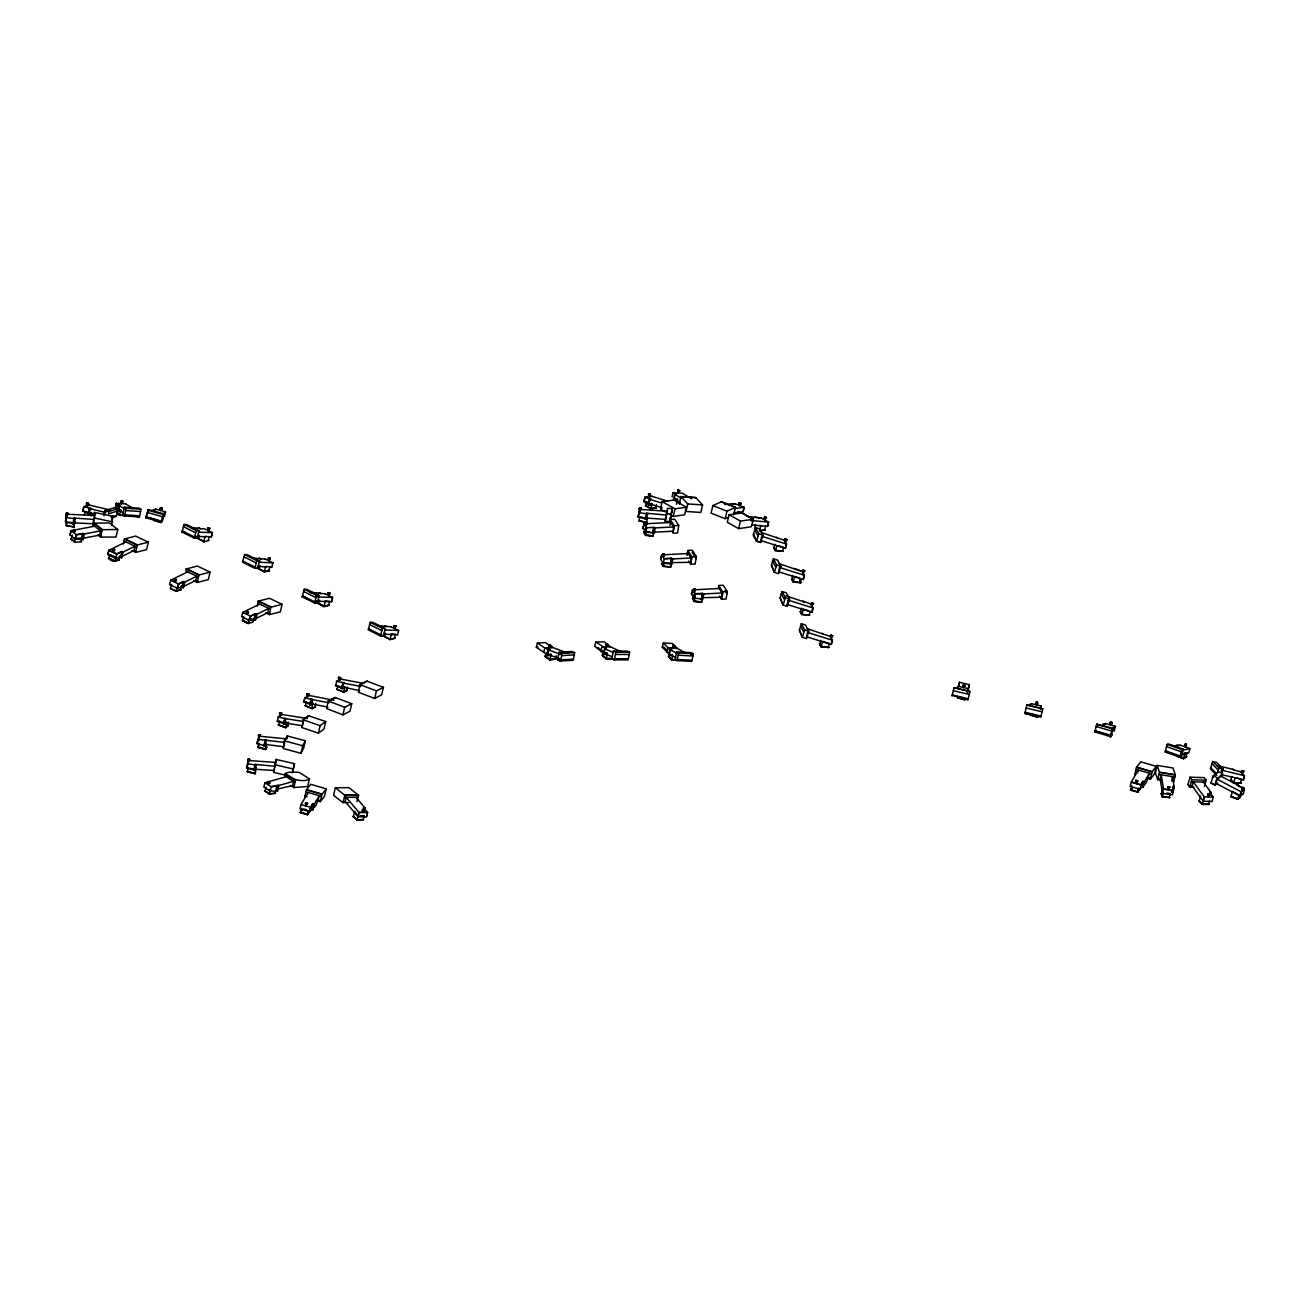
<?xml version="1.0" encoding="UTF-8"?>
<svg xmlns="http://www.w3.org/2000/svg" width="1310" height="1310" viewBox="0 0 1310 1310"><rect width="100%" height="100%" fill="white"/><g stroke="black" fill="none" stroke-linecap="round" stroke-linejoin="round"><path stroke-width="1.5" d="M73.884 523.771L65.5 522.002L66.761 513.242M66.09 525.605L74.13 526.947L66.09 525.605L66.122 522.968M66.515 525.228L67.35 521.691M65.5 522.002L66.548 514.224L94.058 515.452M67.154 514.24L66.63 514.044M66.401 513.045L68.104 513.766L66.401 513.045L66.155 514.126L67.923 514.044M75.21 518.613L73.884 524.262L72.738 523.525M74.064 527.275L74.097 524.639M75.161 518.793L74.031 518.056L94.009 519.448L92.944 525.621M74.261 518.563L66.515 517.728M74.965 522.936L74.981 521.724L73.769 526.866L74.212 521.691L74.195 522.903L92.994 523.722M92.994 524.524L94.779 512.488L112.693 516.238L111.743 525.621M112.627 521.855L94.713 518.089L94.779 512.488M94.074 514.65L94.173 512.456M94.009 520.25L94.713 518.089M285.58 775.176L273.675 772.376L273.905 770.509L255.155 769.232M292.425 772.802L294.521 763.681L276.05 759.44L274.74 767.005L275.771 762.42L248.343 760.52M275.952 761.65L276.05 759.44M667.461 510.507L666.25 515.862L667.576 508.296L672.226 508.624L669.852 521.544L670.147 519.431L674.666 519.202L678.744 525.49L677.548 532.99L673.029 533.219L674.093 527.865L670.032 521.593L665.185 521.233L665.414 519.366L646.665 518.089M672.226 508.624L669.852 521.544M283.353 747.437L283.304 748.534L300.94 753.283L303.642 748.305L305.427 740.772L287.185 735.974L284.483 740.952L283.353 747.437L284.745 742.442L257.873 739.315L256.858 743.589L265.111 745.816M287.07 738.185L287.185 735.974M674.093 527.865L674.224 525.719L670.147 519.431M686.98 555.473L687.766 550.462L692.286 550.233L696.363 556.521L695.168 564.02L690.648 564.25L688.618 561.106M690.648 564.25L691.844 556.75L687.766 550.462M718.666 585.472L718.551 587.633L722.612 593.905L721.548 599.26L726.067 599.03L727.263 591.53L723.185 585.242L718.666 585.472L722.743 591.76L722.612 593.905M302.675 722.072L302.806 719.829L308.374 715.735L325.731 721.515L323.947 729.064L318.379 733.158L301.595 727.459L303.462 721.483L284.696 718.502L283.402 723.971L284.466 724.332L285.989 722.088M326.927 707.564L326.845 708.694L342.909 714.834L349.966 711.264L351.751 703.716L335.131 697.477L328.073 701.047L326.927 707.564L327.926 707.056L310.994 703.83L312.5 703.061L311.976 708.333L315.497 706.745L312.091 708.743L305.165 705.615M358.645 691.189L358.58 692.319L374.66 698.443L381.668 694.84L383.453 687.308L366.816 681.085L359.808 684.672L358.645 691.189L359.644 690.681L343.302 687.144M93.649 523.165L109.451 522.968L117.769 529.502L115.984 537.034L100.69 537.133L101.951 529.698L93.649 523.165L93.485 525.277L101.787 531.794M103.965 515.763L104.816 510.671L113.773 507.871L117.671 508.804L116.393 516.467L112.807 517.581M117.671 508.804L108.714 511.588L108.534 513.847L117.491 511.064M285.023 773.735L284.827 775.815L294.996 782.267L293.882 787.588L307.686 786.442L309.471 778.91L299.302 772.458C266.569 769.707 300.465 785.64 309.471 778.91M294.996 782.267L295.192 780.187M670.081 514.568L673.209 516.353L684.606 514.781L686.391 507.248L673.848 500.142L662.008 501.566L660.666 509.23L665.365 511.899M557.765 658.799L557.634 659.945L560.533 661.026L573.24 660.273L574.648 652.593L571.75 651.512L559.042 652.265L557.765 658.799L559.583 658.701L547.924 654.312M559.042 652.265L561.941 653.346L561.679 655.622L560.533 661.026L557.634 659.945L561.269 659.716M135.65 552.411L137.059 545.058L148.325 542.143L146.54 549.676L135.65 552.411L132.032 550.691M197.417 582.393L198.825 575.041L210.091 572.126L208.306 579.659L197.417 582.393L193.798 580.658M269.434 614.603L270.843 607.25L282.108 604.319L280.324 611.868L269.434 614.603L265.815 612.867M123.451 543.912L124.384 539L135.65 536.085L148.325 542.143M210.091 572.126L197.401 566.051L186.135 568.982L185.889 571.029L198.563 577.088M257.219 606.088L258.152 601.192L269.418 598.261L282.108 604.319M611.868 658.75L613.326 651.07L627.113 651.103L629.553 652.216L629.258 654.476L628.096 659.896L614.308 659.863L611.868 658.75L614.308 659.863L615.471 654.443L615.782 652.183L613.326 651.07M675.141 659.519L676.664 651.84L691.303 652.642L693.268 653.723L692.924 655.999L691.745 661.403L677.106 660.6L675.141 659.519L677.106 660.6L678.629 652.92L676.664 651.84M1208.737 795.154L1208.344 794.138L1209.261 794.171L1208.328 796.922L1208.803 794.155M1209.392 795.743L1209.736 793.991L1207.984 793.942L1207.722 795.006L1209.392 795.743L1209.736 793.991M690.959 654.902L691.303 652.642M122.731 514.895L124.27 507.216L139.04 508.165L140.923 509.246L140.563 511.522L139.384 516.926L124.597 515.976L122.731 514.895L124.597 515.976L126.137 508.296L124.27 507.216M679.317 504.219L680.856 496.539L695.675 497.538L702.586 504.923L700.801 512.456L685.981 511.457L687.766 503.924L680.856 496.539M304.772 797.102L306.393 789.832L310.716 784.313L326.239 788.849L324.454 796.382L320.295 801.654L316.414 800.508M320.295 801.654L321.916 794.384L326.239 788.849M1136.9 771.983L1134.853 774.636L1136.49 767.365L1140.715 761.814L1156.255 766.334L1154.47 773.866L1150.409 779.155L1146.528 778.025M1150.409 779.155L1152.03 771.885L1156.255 766.334M254.942 770.116L246.575 768.151L247.557 764.827M246.804 768.217L248.605 760.488L247.59 763.877L255.221 764.876M247.59 760.34L249.227 761.077L247.59 760.34L247.852 759.26L249.62 759.341L247.852 759.26M247.377 771.377L255.221 773.686L247.279 771.819L248.556 767.922L246.722 767.48L248.638 767.611M256.171 764.942L254.828 770.608L253.796 769.854M256.121 765.138L255.09 764.385L274.904 766.235L273.724 771.279M254.828 770.608L255.417 768.086M255.925 769.281L256.171 768.135M255.221 773.686L256.302 767.529M273.675 772.376L274.478 768.806M274.854 764.794L276.656 759.489M646.452 518.973L638.085 517.008L639.853 509.377L667.281 511.26M639.853 509.377L639.1 512.734L646.731 513.733M639.329 512.75L640.115 509.344M639.1 509.197L640.737 509.917L639.1 509.197L639.362 508.116L641.147 508.198L639.362 508.116M638.789 520.676L646.747 522.543L638.789 520.676L640.066 516.779L646.6 518.301M647.68 513.798L646.338 519.448L645.306 518.711M647.631 513.995L646.6 513.242L666.43 515.092L665.234 520.135M646.338 519.448L646.78 517.614M646.747 522.543L647.287 518.678M665.185 521.233L665.988 517.663M67.203 513.242L67.187 516.025L66.777 513.422M65.729 522.051L66.794 514.224L65.533 518.498M67.858 514.83L68.12 513.062M84.446 533.923L83.119 539.573L75.21 539.032L70.019 534.955L71.035 530.665L94.664 526.211M72.738 524.033L74.031 518.056M71.231 530.632L70.019 534.955M71.313 539.065L72.246 535.102M73.294 531.025L74.506 529.535L75.276 531.418L73.294 531.025L74.506 529.535M73.966 529.944L74.867 531.074L74.965 530.124M74.13 532.613L74.539 530.55M75.21 539.032L76.226 534.742L82.89 533.498M81.597 541.849L74.719 542.209L76.422 534.709L83.627 534.071M89.702 514.175L82.759 511.08L83.774 506.79L89.375 505.054L110.417 510.081M82.939 511.162L83.971 506.839L89.571 505.103M86.394 503.973L86.64 502.909L88.605 503.367L87.246 504.776L86.394 503.973L88.359 504.432M86.886 504.137L87.049 503.204L87.868 504.366M84.38 515.01L85.412 511.408L90.816 513.831L91.143 512.472M87.262 503.711L87.18 506.118L87.737 503.81M87.557 503.318L87.18 506.118M88.31 503.63L87.344 504.301M81.4 539L82.694 533.53L84.413 534.103M81.924 538.361L80.942 541.57M90.816 513.831L87.95 514.011L89.244 508.542L90.374 508.296L83.774 506.79M82.137 539.573L82.694 533.53M89.62 510.114L87.95 514.011M88.9 514.437L90.243 508.771M90.194 508.968L91.029 508.526M90.996 515.976L91.782 512.619L89.227 513.062L90.03 512.816M100.788 536.068L99.593 535.135L100.608 530.861L83.431 534.103M111.808 520.005L112.693 516.238M125.613 503.957L116.279 503.318L115.362 507.691L116.377 503.367M119.865 515.092L116.524 511.85L119.472 515.387L126.513 515.518M117.13 508.624L117.998 504.972L119.619 505.136L116.279 503.318M118.473 505.251L117.13 510.9L120.291 511.113L120.618 509.737L117.458 509.541L123.566 513.062M120.815 557.077L115.722 558.371L107.797 554.572L108.812 550.298L125.924 541.931M107.944 554.507L108.959 550.216L116.885 554.015L115.722 558.371M118.768 509.623L119.783 505.333M120.831 502.287L121.355 500.584L122.911 501.337L122.665 502.418L121.093 501.566M121.666 500.944L121.322 503.679M121.257 503.842L122.076 501.141M108.959 558.387L109.893 554.425L115.329 557.028M119.472 515.387L120.929 509.917M112.595 550.626L113.102 548.906L114.674 549.66L114.428 550.724L112.856 549.889M114.248 549.66L112.627 551.985L113.839 549.463M113.118 550.396L113.43 549.267M114.396 561.368L119.325 559.828L114.478 561.057C99.331 551.608 117.523 568.229 115.247 557.323L114.134 557.601M118.817 559.861L119.636 556.406M123.287 551.968L121.257 557.798L120.127 557.258L122.157 551.428M121.257 557.798L122.55 552.329L134.979 546.254L133.98 550.527L122.272 556.259M146.13 516.68L148.439 509.557L164.094 513.929L161.49 522.182L145.836 517.794L146.13 516.68L162.211 521.56L150.47 518.269M147.522 513.209L145.836 517.794L146.573 517.172M155.956 509.181L152.975 510.065L154.416 510.261M160 508.869L161.572 507.543L161.932 509.41L160 508.869L161.932 509.41M160.508 507.92L161.195 507.789M160.852 507.854L161.539 509.033L161.834 508.116M160.639 510.654L161.572 507.543M160.737 522.231L162.62 519.89L160.95 522.641L153.647 520.25L161.015 522.313L162.62 519.89M161.769 521.069L164.094 513.929M162.194 520.021L163.128 516.058M164.503 516.156L165.551 511.833L155.726 509.132L154.367 510.458M182.581 587.06L177.489 588.337L169.563 584.555L170.726 580.199M182.336 530.927L184.088 524.491L186.773 524.606L199.087 530.746L196.958 538.279L194.273 538.164L181.959 532.007L182.336 530.927L196.958 538.279L194.273 538.164L195.665 532.81L196.402 530.648L199.087 530.746M171.659 584.407L170.529 588.305M174.361 580.592L174.869 578.889L176.441 579.642L176.195 580.707L174.361 580.592L176.195 580.707M175.344 580.395L175.605 579.446M176.457 590.974L170.185 588.485L176.162 591.35L177.014 587.306M177.489 588.337L178.504 584.047L183.138 581.607L184.464 582.23M177.62 588.305L178.651 583.982L170.578 580.264L187.69 571.897M180.583 589.844L181.402 586.372M180.813 589.68L176.162 591.35M183.924 581.411L182.909 585.685L184.039 586.225L195.747 580.494L196.746 576.22L184.317 582.311L183.023 587.781L181.893 587.24L183.187 581.771L185.005 582.131M183.023 587.781L185.054 581.951M198.612 528.094L200.397 528.667L199.153 528.11M199.398 535.364L198.383 538.754M204.147 541.472L198.121 538.623L203.852 541.849L205.08 536.314L211.401 536.969L212.416 532.695L204.589 528.847L200.25 528.667M207.684 528.913L207.946 527.848L209.797 527.995L209.534 529.06L207.684 528.913L209.518 528.962M208.323 528.077L208.912 529.256M209.092 529.289L208.257 530.861L208.814 528.11M209.076 528.618L208.257 530.861M209.289 528.143L208.175 528.7M209.207 529.682L209.665 528.323M209.436 536.494L208.257 540.211M209.011 540.424L203.852 541.849M211.27 536.969L212.285 532.679M242.858 561.057L244.61 554.621L247.295 554.736L259.609 560.876L257.481 568.393L254.795 568.278L242.481 562.137L242.858 561.057L255.172 567.197L254.795 568.278L257.481 568.393M257.071 614.161L255.728 619.81L249.506 620.547L241.58 616.764L242.743 612.409M255.172 567.197L256.924 560.762L259.609 560.876M242.743 620.563L243.676 616.617M246.378 612.802L246.886 611.099L248.458 611.852L248.212 612.916L246.624 612.081M259.134 558.207L260.903 558.797L251.913 557.913M246.493 612.409L246.886 611.099M247.213 611.459C246.46 616.764 246.395 611.885 247.836 612.638L248.032 611.852M247.361 612.605L247.623 611.655M259.102 568.933L259.92 565.478M248.261 623.233L242.285 620.383L248.179 623.56L249.096 619.204L247.917 619.794L251.684 618.844M249.506 620.547L250.521 616.257L255.352 613.899L256.465 614.439M249.637 620.514L250.669 616.191L242.596 612.474L259.707 604.106M252.601 622.053L253.419 618.582M264.456 571.651L258.643 568.753L264.374 571.962L265.586 566.428L271.923 567.099M253.108 622.021L248.179 623.56M268.206 559.042L268.468 557.962L270.319 558.109L270.056 559.19L268.206 559.042L270.04 559.075M255.253 616.535L255.941 613.62M268.845 558.191L269.238 561.024L269.811 558.273M269.041 559.173L269.32 558.224M257.022 614.341L255.204 613.981L253.911 619.45L255.041 619.974L256.334 614.521L268.763 608.429L267.748 612.703L256.056 618.435L254.926 617.894M269.729 559.796L270.106 558.6M269.008 570.554L269.942 566.608M268.779 570.325L269.451 570.865L264.374 571.962M271.792 567.083L272.938 562.809L265.111 558.961M248.212 759.472L248.196 762.256M246.575 768.151L248.671 759.489M248.9 760.651L249.146 759.505M249.227 761.077L249.62 759.341M247.279 771.819L255.303 773.358M258.348 735.876L258.61 734.795L260.461 734.943L260.215 736.024L258.348 735.876L260.182 735.909M257.071 743.654L259.789 736.22L258.987 735.025L259.953 735.106L258.921 737.825M259.183 736.007L259.478 735.057M259.871 736.629L260.248 735.434M257.693 747.339L265.553 749.451L257.693 747.339L258.987 744.784M259.003 743.458L258.168 747.011M253.698 770.329L255.09 764.385M265.455 745.193L263.752 745.963L265.291 740.052L266.454 740.166M264.882 746.258L266.208 740.608M266.536 743.9L265.324 749.042L266.831 747.109M302.495 595.722L304.248 589.287L306.933 589.402L319.247 595.542L317.118 603.058L314.433 602.96L302.119 596.803L302.495 595.722L314.809 601.863L314.433 602.96L317.118 603.058M277.327 721.368L278.342 717.045L281.83 714.49M279.57 713.819L279.816 712.738L281.765 713.033L280.831 714.605L279.57 713.819L281.519 714.097M280.422 713.344L280.045 715.8L281.241 713.148L280.225 713L281.093 713.786M280.733 713.082L280.52 715.882M285.842 727.345L278.244 724.889L285.645 727.754L288.347 725.494L285.498 727.345M278.883 785.443L277.556 791.109L270.188 791.06L263.818 787.032L265.013 782.692M279.603 721.073L278.686 724.921M265.111 791.027L266.045 787.064M267.731 783.118L268.681 781.546L269.68 783.413L267.731 783.118L269.68 783.413M268.681 781.546L268.288 784.755L268.927 782.381M284.761 719.96L283.402 723.971M284.466 724.332L285.809 718.682M275.362 793.205L269.369 794.155L270.4 789.832L268.91 790.258L270.319 790.143M314.809 601.863L316.561 595.428L319.247 595.542M270.188 791.06L271.383 786.721L264.833 782.741L286.268 776.732M285.645 727.754L286.71 722.203L285.285 722.596M318.723 593.07L320.557 593.463M287.889 725.576L288.708 722.121M318.739 603.615L319.558 600.144M275.084 793.32L277.065 785.132L278.85 785.64M277.556 791.109L276.672 791.174L277.966 785.705L293.538 781.35L292.523 785.623L276.967 789.16M324.012 606.645L329.154 605.204L324.094 606.317L318.281 603.419L324.012 606.645L325.24 601.11L329.596 601.29L328.663 605.236M327.844 593.708L328.106 592.644L329.956 592.775L329.367 594.478L327.844 593.708L329.694 593.856M328.286 593.659L329.449 592.939L328.875 595.69L328.286 593.659L329.301 593.577M328.679 593.856L328.974 592.906M311.289 704.878L303.773 701.996L304.788 697.722L309.406 695.528M303.985 702.078L305.001 697.755M329.367 594.478L329.825 593.119M306.736 694.677L306.998 693.596L308.964 693.956L307.834 695.479L306.736 694.677L308.718 695.037M307.408 693.874L308.014 695.151M307.915 693.972L307.146 696.674L308.44 694.054M308.964 693.956L307.637 696.773M305.476 705.73L306.376 701.882L303.773 701.996M331.43 601.765L332.445 597.475M324.749 593.626L332.576 597.475L331.561 601.765L315.743 601.11L317.495 601.978M303.134 722.907L302.446 725.756L285.514 723.087M292.736 771.213L294.521 763.681M312.5 703.061L312.173 704.436L309.651 704.796L310.945 699.343L311.96 699.72M311.567 699.016L309.651 704.796M310.666 705.189L312.009 699.54M311.616 703.503L312.631 699.229M300.94 753.283L302.725 745.75L305.427 740.772M312.091 708.743L315.497 706.745M315.006 706.81L315.825 703.339M311.665 809.252L309.717 811.725L300.006 808.876L301.087 804.487M318.379 733.158L320.148 725.625L325.731 721.515M300.219 812.527L307.539 814.673L300.219 812.527L302.07 809.973M301.627 808.368L300.694 812.315L307.703 814.247M305.41 803.783L305.672 802.702L307.588 803.276L305.983 804.569L305.41 803.783L307.342 804.34M305.754 803.931L306.065 803.505M306.573 803.177L306.065 805.945L305.672 802.702M306.736 804.209L306.065 803.03L305.934 805.748M335.655 685.719L336.67 681.396L341.058 679.153M338.406 678.302L338.651 677.237L340.616 677.597L339.503 679.104L338.406 678.302L340.371 678.662M339.012 678.465L340.092 677.696L339.306 680.398L339.585 677.597M336.834 689.256L343.777 692.368L347.15 690.354L343.695 691.86M340.616 677.597L339.306 680.398M309.717 811.725L310.798 807.337L301.022 804.586L308.194 792.484M314.351 804.193L312.697 804.127L311.403 809.596L312.795 809.989L309.733 808.679M313.008 803.603L311.993 807.877C316.512 808.647 318.052 799.264 319.296 795.727L314.089 804.52L312.697 804.127M344.186 686.686L343.859 688.061L341.337 688.438L343.564 682.641L336.457 681.364L340.846 679.12L363.771 683.476M312.795 809.989L314.384 804.012M342.352 688.831L343.695 683.181M346.675 690.419L347.494 686.964M342.909 714.834L344.694 707.285L351.751 703.716M368.552 628.734L370.304 622.299L372.99 622.414L385.304 628.554L383.175 636.07L380.49 635.956L368.175 629.815L368.552 628.734L381.406 635.203M356.893 801.54L358.596 795.317L348.951 787.654L335.344 787.768L333.559 795.301L342.925 802.621L348.755 802.572M385.304 628.554L382.618 628.44L381.865 630.601L380.49 635.956L383.175 636.07M342.925 802.621L344.988 795.416L335.344 787.768M384.829 625.902L386.597 626.475L377.607 625.607M345.234 801.638L346.233 797.364L359.071 812.511L367.586 812.446L366.571 816.736L358.072 816.801L345.234 801.638L343.285 801.654M385.615 633.156L384.6 636.562M374.66 698.443L376.445 690.894L383.453 687.308M390.364 639.28L384.338 636.431L390.069 639.64L391.281 634.106L395.636 634.286L394.474 638.003M393.901 626.72L394.163 625.656L396.013 625.787L395.653 626.917L393.901 626.72L395.735 626.753M396.013 625.787L394.457 628.669L394.539 625.869L395.505 625.951L395.129 627.048M394.949 638.085L390.069 639.64M357.417 819.716L353.422 816.605L354.617 811.561L353.635 811.578M397.487 634.777L398.633 630.487L390.806 626.639M363.361 819.536L357.04 820.044L358.973 812.38L367.471 812.315L366.571 816.736M358.072 816.801L359.071 812.511M364.196 809.727L364.033 811.152L362.297 810.464L362.543 809.383L364.229 810.104M355.96 797.282L365.277 808.286L363.525 807.648M363.378 809.924L362.919 812.347L364.229 809.383M363.607 810.202L362.886 809.58L363.279 810.579M364.737 807.648L363.476 807.844M360.086 815.721L363.983 815.688L363.247 819.683M548.726 655.606L536.347 647.304L537.362 643.014L545.304 642.555L552.607 647.451L567.787 653.166M546.352 652.855L544.96 656.605L549.791 659.831L555.849 659.159L549.938 659.356M548.644 645.715L548.906 644.651L550.724 645.29L548.906 646.469L550.478 646.37M548.988 645.208L548.775 645.65M550.642 654.149L550.315 655.508L546.909 655.213L548.202 649.744L549.66 649.727L544.993 647.959M549.283 644.995L549.136 647.91L549.758 645.159M547.596 655.671L548.939 650.022M550.233 645.322L549.136 645.617M548.89 650.202L550.069 649.957M549.791 659.831L551.117 654.329L548.399 654.492M555.358 659.143L556.177 655.688M621.267 651.758L610.427 646.862L604.336 641.933L595.722 641.916L594.707 646.19L605.04 654.558M600.913 651.217L601.945 646.894M602.616 655.426L606.104 658.865L612.671 658.57L606.284 658.521M602.6 655.54L603.452 651.889M612.409 656.916L604.139 653.182L607.087 653.199L606.759 654.558L603.239 654.083L604.532 648.614L606.072 648.679L595.722 641.916M603.812 654.558L605.154 648.908M606.235 645.601L606.465 643.816L608.184 644.52L607.938 645.601L606.284 644.815M607.725 644.536L606.137 646.911L607.267 644.356M606.71 645.339L607.742 644.716M605.105 649.089L606.383 648.908M639.706 511.113L639.722 508.329M638.085 517.008L640.197 508.345M640.655 508.362L640.082 509.508M640.737 509.917L641.147 508.198M606.104 658.865L607.103 655.049M649.711 504.89L643.849 501.55L644.864 497.276L651.987 496.293L667.674 501.255M643.996 501.648L645.028 497.325L652.151 496.343M645.715 505.627L650.742 509.017L656.195 507.952L650.824 508.526M645.699 505.742L646.567 502.09M648.843 494.705L649.989 494.378L649.007 494.067L648.876 495.245L648.597 493.755L650.513 494.328L648.843 495.589L648.679 494.132M648.597 493.755L648.974 496.998L649.498 494.23M651.463 503.318L651.152 504.694L647.91 504.563L649.203 499.11L651.054 499.225M653.625 532.99L645.502 532.057L642.964 528.126L643.98 523.836L670.605 522.477L669.934 525.326M645.208 519.186L646.6 513.242M648.696 505.021L650.038 499.372M644.864 524.033L646.518 522.772L646.763 524.606L644.864 524.033L646.763 524.606M649.94 531.844L644.995 531.27L646.845 531.172L645.912 535.135L644.192 532.335L645.109 528.487M646.272 523.836L646.518 522.772M646.387 524.229L645.404 523.099L645.519 525.85L646.583 523.132M646.714 523.329L646.436 523.771M650.742 509.017L652.02 503.499M645.502 532.057L646.747 527.766L644.209 523.836L642.964 528.126M645.617 535.43L643.783 532.155L645.617 535.43L653.412 536.003L645.617 534.988M655.688 507.969L656.506 504.497M655.278 528.094L653.805 527.406L652.871 533.432L653.985 533.547L655.311 527.897M652.871 533.432L653.805 527.406M691.664 498.766L682.33 493.281L673.062 492.658L672.063 496.949M673.373 492.724L676.353 494.476L674.716 494.312L673.438 499.781L677.024 500.453L677.352 499.094L674.175 498.881L680.185 502.401M673.848 500.24L675.19 494.591M671.244 564.02L663.138 563.087L660.584 559.157L661.599 554.883L688.225 553.508M661.828 554.867L660.584 559.157M669.901 520.447L672.112 510.818M675.141 494.771L676.517 494.689M662.483 555.063L664.137 553.803L664.399 555.653L662.483 555.063L664.399 555.653M679.71 490.71L678.154 489.956L679.71 490.71L679.464 491.774L677.63 491.659L678.04 490.3M663.024 554.13L664.006 555.26M678.154 489.956L677.909 491.021L679.464 491.774M661.321 563.513L663.237 566.477L671.031 567.033L663.237 566.018M663.744 554.032L663.138 556.881L664.481 554.572M678.514 491.447L678.482 490.317L678.056 493.215L678.875 490.513M663.892 554.867L664.137 553.803M673.209 516.353L674.994 508.804L686.391 507.248M664.317 555.211L664.35 554.359M676.468 504.301L677.663 499.274M663.138 563.087L664.366 558.797L661.599 554.883M673.094 532.138L673.52 526.964L654.165 527.963M672.898 559.124L671.424 558.437L670.491 564.463L671.604 564.594L672.931 558.928M670.491 564.463L671.784 558.993L691.14 557.995L690.714 563.169M670.589 566.968L671.801 561.826M670.442 655.557L662.27 647.255L663.286 642.964L672.439 643.472L677.254 648.368L685.572 652.969M667.183 652.233L668.198 647.926L663.286 642.964M668.82 656.539L671.473 659.945L678.318 659.863M672.603 654.279L672.276 655.655L668.689 655.016L669.967 649.547L671.588 649.694L668.1 647.861L677.254 648.368L668.198 647.926M668.788 656.654L670.474 649.825M670.425 650.006L671.784 649.891M672.636 646.812L673.111 645.093L674.699 645.83L674.453 646.911L672.636 646.812L674.453 646.911M673.143 646.583L674.257 645.846L673.111 648.188M673.045 648.352L673.848 645.65M671.473 659.945L668.362 656.375M672.521 656.146L671.702 659.601L682.461 659.913M702.127 599.03L694.022 598.097L691.483 594.167L692.499 589.893L719.125 588.517M733.518 514.863L735.549 507.298L721.417 501.746L712.837 505.611L711.052 513.143L725.183 518.711L728.524 517.172M693.383 590.073L695.037 588.812L695.283 590.646L693.383 590.073L695.283 590.646M694.071 589.336L694.955 589.811M692.695 598.474L693.629 594.527M694.382 591.842L694.496 589.68M694.775 589.877L695.037 588.812M694.022 598.097L695.037 593.807L692.499 589.893M694.251 598.13L695.266 593.807L692.728 589.877L691.483 594.167M694.218 601.159L701.849 602.371L694.136 601.486L695.299 597.524L693.514 597.311L695.364 597.213M703.781 594.134L702.324 593.446L701.39 599.472L702.504 599.587L703.83 593.938M701.39 599.472L702.324 593.446M701.472 601.978L702.291 598.523M725.183 518.711L726.968 511.178L735.549 507.298M730.472 503.81L732.225 504.235L724.692 504.497M729.097 514.748L727.328 522.281L738.643 528.618L751.269 526.767L753.447 519.268L742.115 512.947L729.097 514.748L740.428 521.069L753.447 519.268M739.167 502.794L740.92 503.482L740.658 504.546L738.905 503.859L739.167 502.794L740.854 503.482M739.511 502.975L740.379 502.958M739.904 503.973L739.56 503.155L740.461 503.499L739.544 505.742L739.937 502.975M740.674 503.941L740.838 502.762M721.597 598.179L722.039 593.004L702.684 594.003M738.643 528.618L740.428 521.069M743.048 511.637L744.047 507.363M732.126 504.252L735.319 503.875L744.145 507.347L743.147 511.637L733.698 512.75M755.018 517.106L761.618 518.17L746.978 516.369M754.724 527.832L755.542 524.377M753.594 533.89L755.493 527.57L759.718 528.896L762.993 535.069L760.668 542.438L756.443 541.112L753.152 534.922L753.594 533.89L756.443 541.112L760.668 542.438M756.885 540.08L758.768 533.76L755.493 527.57M766.121 518.351L764.27 518.252L764.516 517.188L766.432 517.401L765.99 518.498M764.68 518.203L765.908 517.532L764.794 520.234L765.302 518.482M761.11 541.407L761.307 537.673M764.712 529.797L765.662 525.85M764.5 529.551L765.155 530.108L759.538 530.927L760.799 525.408L761.601 525.85M767.545 526.391L768.544 522.117L761.47 518.154M776.306 537.166L777.682 538.066L761.192 532.433M774.095 547.711L774.914 544.24M771.475 565.118L773.358 558.797L777.583 560.123L780.875 566.297L778.533 573.665L774.308 572.339L771.475 565.118L774.308 572.339M775.176 550.658L773.719 547.416L775.176 550.658L782.987 551.248M774.75 571.307L776.65 564.97L773.358 558.797M784.805 540.031L785.05 538.95L786.933 539.556L785.214 540.784L784.805 540.031L786.688 540.637M785.067 540.162L785.116 539.327M785.656 540.408L785.378 542.209L785.443 539.278L786.016 540.457M778.844 570.325L779.515 567.476L804.405 575.286L803.407 579.577L778.5 571.75L778.975 572.634M785.312 548.284L786.327 543.994M784.281 540.129L786.54 544.059L785.525 548.35L760.635 540.522M780.17 597.818L782.054 591.498L786.278 592.824L789.57 598.998L787.228 606.366L783.003 605.04L780.17 597.818L783.003 605.04M783.445 604.008L785.345 597.671L782.054 591.498M794.188 568.393L795.547 569.293L779.057 563.66M799.722 578.054L794.581 576.449L793.369 581.591L791.993 578.823L792.779 575.467M787.212 604.45L788.211 600.176L813.117 607.987L812.102 612.278L787.212 604.45L787.67 605.335M793.058 581.886L791.584 578.643L793.058 581.886L800.852 582.934L799.46 579.822M802.67 571.258L802.932 570.178L804.815 570.783L803.079 572.011L802.67 571.258L804.553 571.864M802.948 571.389L802.981 570.554M800.508 582.541L801.442 578.594M803.161 571.668L803.243 573.436L803.325 570.505M803.652 571.094L802.784 573.272M804.291 570.832L803.505 571.733M803.194 579.511L804.193 575.221M808.417 610.755L803.292 609.134L802.064 614.275L800.213 611.672L801.753 614.587L809.564 615.176M802.883 601.093L804.242 601.994L785.869 595.755M800.656 611.639L801.474 608.167M801.753 614.587L800.279 611.344M799.428 630.061L801.311 623.724L805.535 625.05L808.827 631.24L806.485 638.609L802.26 637.282L799.428 630.061L802.26 637.282M802.702 636.251L804.602 629.913L801.311 623.724M811.381 603.943L811.627 602.878L813.51 603.484L811.774 604.712L811.381 603.943L813.248 604.565M809.203 615.241L810.137 611.295M811.741 604.287L812.02 603.206M812.74 603.746L811.48 605.973L811.627 602.878M812.511 603.37L811.48 605.973M812.347 603.795L811.872 603.844M813.117 603.713L812.216 604.336M811.889 612.212L812.904 607.922M806.927 637.577L807.14 633.843M822.14 633.336L823.515 634.22L807.025 628.587M819.929 643.865L820.748 640.41M821.01 646.829L819.536 643.587L821.01 646.829L828.821 647.418M828.46 647.484L829.394 643.521L822.549 641.376L821.337 646.518L819.618 643.718M830.638 636.185L830.884 635.121L832.767 635.727L831.048 636.955L830.638 636.185L832.505 636.791M831.49 636.562L831.277 635.448L832.259 635.759L831.13 636.087M831.768 635.612L831.211 638.363L830.884 635.121M831.146 644.438L832.161 640.164M830.098 636.3L832.374 640.23L831.359 644.52L806.469 636.693M952.042 696.085L954.057 687.684L969.973 691.467L967.959 699.867L952.255 695.315M958.314 687.619L956.578 687.57L958.036 687.734M958.429 686.571L959.444 682.281L969.384 684.655L967.353 692.99M962.834 685.949L964.226 684.541L964.799 686.424L962.834 685.949L964.799 686.424M963.603 684.901L963.39 685.818L964.799 685.343M963.472 687.701L964.226 684.541M964.438 685.769L964.373 684.917M1024.862 713.393L1026.86 704.993L1042.776 708.775L1040.779 717.176L1024.862 713.393L1034.998 714.998M1030.774 705.222C1027.728 703.192 1031.314 706.991 1031.183 703.601M1035.604 703.257L1036.98 701.849L1037.569 703.716L1035.604 703.257L1037.569 703.716M1036.357 702.209L1037.176 703.355L1037.356 702.422M1036.226 704.993L1036.98 701.849M1040.451 708.857L1041.139 705.975L1031.183 703.65M1110.602 736.728L1094.783 731.848L1096.667 724.25L1113.074 728.213L1110.307 736.417L1113.074 728.213M1105.918 723.595L1102.676 724.365L1104.101 724.594M1109.914 723.3L1111.519 722.006L1111.83 723.873L1109.914 723.3L1111.83 723.873M1110.782 722.318L1111.453 723.48M1111.519 722.006L1110.553 725.101L1111.093 722.711M1110.356 736.531L1112.141 734.288M1114.384 730.652L1115.449 726.346L1105.689 723.529L1104.052 724.774M1138.914 789.455L1137.784 792.222L1130.448 790.094L1132.593 787.605L1130.907 789.865L1131.84 785.918M1137.62 772.851L1138.292 770.002L1131.251 782.152L1130.235 786.442L1139.962 789.259L1141.861 786.786L1143.253 787.195L1144.596 781.546M1135.639 781.333L1135.901 780.269L1137.817 780.825L1136.212 782.119L1135.639 781.333L1137.571 781.89M1135.999 781.481L1136.294 780.58L1136.965 781.759M1135.901 780.269L1136.31 783.511L1136.54 781.693M1136.163 783.314L1136.802 780.727M1137.457 781.071L1135.852 781.284M1137.571 791.813L1138.439 788.161M1137.784 792.222L1139.667 789.537M1139.225 789.652L1137.522 791.797M1139.962 789.259L1141.043 784.886L1131.316 782.054L1140.977 784.985L1142.959 781.562M1143.204 781.137L1141.616 787.13L1143.253 787.195M1142.991 787.523L1144.285 782.07L1149.41 773.244C1148.117 776.748 1146.708 786.18 1142.189 785.427M1173.514 782.267L1175.348 775.045L1173.056 768.004L1157.221 765.4L1155.436 772.949L1157.663 779.663L1161.626 780.318M1157.663 779.663L1159.497 772.442L1157.221 765.4M1183.454 758.343L1186.745 756.492L1183.667 758.441L1165.179 751.94L1167.161 744.358L1168.733 743.998L1183.454 749.238L1181.473 756.82L1179.901 757.18L1181.898 749.598L1183.454 749.238M1171.861 779.483L1172.532 776.633L1174.186 786.999L1172.385 794.957L1162.494 793.32L1160.201 779.057L1161.217 774.783L1163.493 789.046L1173.4 790.667L1172.761 786.639M1161.61 793.745L1162.428 790.274M1162.494 793.32L1163.476 788.915L1173.383 790.552M1162.183 796.758L1161.266 793.451L1162.183 796.758L1169.683 797.544M1163.46 792.517L1162.527 796.48L1161.299 793.582M1176.478 745.488L1180.703 745.275L1189.906 748.567L1188.825 752.857L1181.194 754.625M1167.636 787.687L1167.881 786.606L1169.846 786.933L1168.831 788.489L1167.636 787.687L1169.584 787.998M1168.291 787.834L1169.306 787.032L1168.078 789.668L1168.651 787.949M1168.274 789.553L1168.798 786.95M1176.724 755.968L1183.585 758.752L1186.745 756.492M1177.15 756.099L1183.798 758.359M1166.85 793.074L1170.256 793.631L1169.339 797.479M1173.089 790.667L1174.087 786.393M1186.434 744.604L1186.352 745.865L1184.535 745.226L1186.352 744.047L1184.78 744.145M1186.352 744.047L1185.173 747.077L1185.665 744.669M1183.585 758.752L1184.682 753.201L1187.204 752.611L1185.992 756.345M1188.006 784.428L1189.873 786.999L1191.903 779.794L1190.02 777.223L1188.006 784.428L1189.873 786.999L1193.934 787.114M1213.093 797.069L1212.176 801.474L1203.284 801.229L1192.247 786.082L1193.246 781.808L1204.299 796.938L1202.4 804.504L1209.179 804.373L1202.629 804.045M1202.793 804.193L1199.305 801.065L1200.5 796.038L1199.485 796.005M1204.43 786.426L1206.117 780.203L1204.234 777.632L1190.02 777.223M1216.777 775.356L1210.374 768.872L1212.667 761.47L1216.613 762.42L1223.016 768.904L1221.493 773.85M1203.202 801.098L1204.217 796.808L1213.191 797.184L1209.687 792.403M1210.964 782.938L1215.025 785.083L1216.482 779.827L1221.739 775.602L1222.607 773.62L1218.529 771.475L1213.273 775.684L1210.964 782.938L1215.025 785.083L1217.661 782.987M1210.964 792.435L1209.654 792.583M1208.688 804.324L1209.556 800.672M1217.547 772.9L1219.07 767.955L1212.667 761.47M1215.467 784.1L1217.236 779.221L1241.209 791.829L1244.5 789.193L1237.737 785.64M1232.546 769.298L1234.118 770.116L1233.349 769.494M1231.858 776.486L1230.745 779.827M1233.562 783.069L1240.93 783.151L1233.562 783.069L1230.614 779.696L1233.954 782.774L1240.93 783.151M1233.791 782.741L1235.003 777.6L1243.468 780.007L1244.484 775.716L1240.275 771.606M1231.089 796.611L1232.317 791.469L1237.262 794.073M1220.986 776.208L1238.409 785.378L1236.902 785.198M1241.651 771.639L1241.913 770.575L1243.878 771.066L1242.453 772.442L1241.651 771.639L1243.616 772.13M1242.109 771.803L1242.322 770.87L1243.108 772.032M1241.929 773.67C1244.336 765.449 1240.996 780.056 1242.83 771M1240.455 783.102L1241.389 779.139L1222.132 774.816M1238.916 794.941L1237.983 798.887L1240.685 796.988L1237.999 798.773M1238.13 799.297L1230.679 796.48L1238.13 799.297L1240.259 796.971M1243.272 779.958L1244.287 775.667M1239.997 796.005L1241.012 791.715L1244.303 789.078L1238.212 785.263M1216.22 783.495L1240.193 796.103L1241.209 791.829M1241.995 788.866L1242.895 787.277L1243.943 789.144L1241.995 788.866L1243.943 789.144M1243.075 788.767L1242.535 790.503L1242.895 787.277M1243.19 788.112L1242.207 790.307M1240.193 796.103L1243.485 793.483L1244.303 789.078M958.003 687.914L959.444 682.281M967.353 692.957L968.368 688.945M967.566 691.68L969.384 684.655M1026.86 704.993L1042.776 708.775M1031.412 703.699L1031.085 704.927L1029.447 704.534M1040.353 708.988L1041.139 705.975M147.866 511.784L148.439 509.557M1095.651 731.275L1094.783 731.848L1095.946 730.161M1096.961 725.887L1097.551 723.66M954.057 687.684L969.973 691.467M673.111 645.093L674.699 645.83M113.102 548.906L114.674 549.66M174.869 578.889L176.441 579.642M121.355 500.584L122.911 501.337M1216.482 779.827L1222.607 773.62M268.468 557.962L270.319 558.109M395.882 626.131L394.163 625.656M257.873 739.315L259.38 736.056L258.774 740.51M260.461 734.943L258.61 734.795M265.439 744.44L283.746 746.716M265.553 749.451L266.896 746.782M284.483 740.952L287.774 736.024M1140.813 784.821L1142.746 781.497L1144.351 781.955M310.568 807.271L312.533 803.947L314.138 804.422M310.732 807.435L312.762 804.012M1130.448 790.094L1132.593 787.605M308.21 810.612L307.342 814.263L309.029 812.118L307.293 814.247M307.539 814.673L309.471 812.003M1110.52 737.039L1112.468 734.386M766.432 517.401L764.516 517.188M162.686 514.322L165.551 511.833M164.536 516.124L161.949 517.09M1212.405 777.682L1215.041 775.569M1231.007 796.595L1238.327 798.887M280.586 714.065L280.749 713.541M281.765 713.033L279.816 712.738M277.802 720.778L277.114 721.302L284.958 723.971M284.696 718.502L286.251 718.502M284.909 718.535L278.129 717.012L281.601 714.458L307.441 718.551M302.806 719.829L308.947 715.817M268.828 783.036L268.927 781.923L269.434 782.971M1111.551 728.933L1115.449 726.346M1114.433 730.62L1111.535 731.488M1110.307 736.4L1111.175 735.827M1167.881 786.606L1169.846 786.933M339.683 678.793L340.223 678.514M336.326 685.195L335.458 685.638L342.991 688.503M336.998 689.437L337.98 685.818L343.859 688.061M341.337 688.438L343.253 682.657L344.284 683.05M343.384 687.586L344.874 686.817L343.662 691.958L347.15 690.354M359.808 684.672L367.357 681.184M359.66 686.915L360.659 686.407L342.63 682.968M311.141 699.376L304.788 697.722M311.682 703.961L313.205 703.192M328.073 701.047L335.688 697.591M116.705 553.917L121.388 551.641L122.698 552.263M121.568 551.723L116.737 554.081L108.812 550.298M178.504 584.047L183.334 581.689M250.488 616.109L255.155 613.817M74.212 529.829L74.064 530.468M88.605 503.367L86.64 502.909M82.759 511.08L83.889 510.736M104.636 512.914L105.914 512.521L89.244 508.542M111.104 517.008L116.475 515.338M271.235 786.639L278.146 785.656M271.203 786.77L277.966 785.705M1243.878 771.066L1241.913 770.575M108.779 558.322L114.691 561.008M114.216 560.926L119.046 559.697M175.966 590.892L181.091 589.811M242.547 620.514L248.474 623.183M1173.334 746.225L1176.871 745.406M1180.834 745.374L1176.789 745.423M1182.521 750.27L1189.906 748.567M1166.735 751.58L1165.179 751.94L1172.27 753.545M1179.901 757.18L1181.473 756.82M258.905 568.884L264.669 571.602M269.254 570.407L264.407 571.471L269.516 570.538M318.543 603.55L324.307 606.268M324.012 606.252L328.892 605.073M390.069 639.247L395.211 638.216M101.951 529.698L117.769 529.502M75.816 537.902L74.179 538.213L81.335 538.164L83.119 539.573M99.593 535.135L83.431 538.197M1136.474 781.055L1137.817 780.825M306.229 803.489L307.588 803.276M306.524 803.62L306.311 804.143M1111.273 723.447L1110.553 725.101M759.587 530.55L765.236 529.797M649.089 494.525L650.513 494.328M649.367 499.159L650.546 498.995L644.864 497.276M649.989 499.552L651.005 499.421M643.849 501.55L646.632 501.796M650.038 503.515L649.023 503.646L662.401 507.871M647.91 504.563L648.925 504.432M650.808 508.64L656.195 507.952M735.418 503.957L730.865 503.76M734.713 508.476L744.145 507.347M786.933 539.556L785.05 538.95M784.903 542.045L786.54 539.785L785.754 540.604M804.815 570.783L802.932 570.178M812.036 603.648L813.51 603.484M831.293 635.89L832.767 635.727M831.621 636.038L832.227 636.578L831.113 636.611M264.866 790.945L269.713 793.827M269.221 793.696L275.591 793.336M550.724 645.29L548.906 644.651M536.347 647.304L537.952 647.206M537.362 643.014L544.665 647.91L552.607 647.451L544.813 647.975L543.65 652.2M561.941 653.346L574.648 652.593M546.909 655.213L548.038 655.147M558.78 654.525L560.598 654.427L548.202 649.744M561.679 655.622L574.386 654.869M555.849 659.159L549.873 659.519L545.042 656.277M560.664 659.896L573.371 659.143M1184.96 744.948L1185.927 744.26L1185.485 745.292M1184.535 745.226L1186.352 745.865M674.224 525.719L678.744 525.49M654.034 527.39L646.518 527.766L643.98 523.836M672.505 531.238L654.296 532.188L653.428 530.845M691.844 556.75L696.363 556.521M664.317 558.699L671.604 558.322L664.154 558.797M690.124 562.268L671.555 562.661M722.743 591.76L727.263 591.53M702.487 593.332L695.217 593.708L702.913 593.987M721.024 597.278L702.455 597.671M738.905 503.859L740.658 504.546M344.71 795.088L358.318 794.974M344.988 795.416L358.596 795.317M344.301 797.381L357.892 797.266M365.179 808.172L363.771 808.172L367.586 812.446M362.297 810.464L363.967 810.448M363.541 819.683L357.122 819.732L352.947 816.457L357.04 820.044M71.051 538.95L75.079 541.898M608.184 644.52L606.465 643.816M601.814 646.845L610.558 646.927M615.782 652.183L629.553 652.216M604.532 653.362L607.496 653.379M603.239 654.083L604.467 654.099M615.471 654.443L629.258 654.476M612.671 658.57L606.186 658.553L602.158 655.295M614.472 658.717L628.243 658.75M66.155 514.126L67.858 514.142M1191.903 779.794L1206.117 780.203M1191.232 781.742L1205.429 782.152M1190.217 786.016L1192.247 786.082M1208.197 794.777L1209.114 794.81M1207.722 795.006L1209.49 795.055M1209.179 804.373L1202.482 804.176L1198.846 800.918L1202.4 804.504M639.575 508.968L640.508 509M191.391 527.799L199.3 528.126M198.547 532.122L212.416 532.695M197.302 536.38L205.948 536.756M260.772 558.78L265.275 559.042M259.069 562.236L272.938 562.809M257.824 566.51L266.47 566.87M309.75 592.513L319.46 592.922M320.41 593.463L324.929 593.725M316.742 596.836L332.576 597.475M386.466 626.458L390.969 626.737M384.763 629.913L398.633 630.487M383.519 634.187L397.618 634.777M662.27 647.255L664.105 647.353L666.512 649.809M678.629 652.92L693.268 653.723M678.285 655.197L692.924 655.999M668.689 655.016L669.983 655.082M677.286 659.47L691.909 660.273M671.555 659.618L678.449 659.994M113.266 549.758L114.216 549.823M175.032 579.74L175.982 579.79M246.64 611.737L248.458 611.852M122.452 501.501L121.502 501.435L122.338 501.976M118.424 505.431L119.308 505.054M126.137 508.296L140.923 509.246M125.793 510.572L140.563 511.522M116.705 510.442L118.44 510.982M124.778 514.846L139.564 515.796M131.966 515.485L139.384 516.926L137.501 515.845M119.554 515.076L124.466 515.37M678.285 490.808L679.251 490.873M681.102 496.686L695.921 497.685M687.766 503.924L702.586 504.923M666.364 513.651L671.015 513.978M268.697 558.83L269.663 558.895L268.796 558.338M394.392 626.508L395.358 626.573M258.84 735.663L259.806 735.729L258.938 735.172M752.988 520.692L768.708 522.133L767.693 526.407L751.973 524.966M259.56 736.204L286.677 738.889M764.762 518.056L765.76 518.17M764.27 518.252L766.17 518.465M645.699 535.119L653.412 536.003M662.631 562.301L664.399 562.514L663.531 566.166L661.812 563.365M665.988 562.694L670.736 563.234L671.604 564.594M692.384 598.326L694.136 601.486M694.12 601.028L701.832 601.912M773.784 547.547L775.602 550.38L776.945 545.664M775.258 550.331L783.053 551.379M793.139 581.558L800.934 582.606M801.835 614.259L809.629 615.307M821.092 646.501L828.886 647.549M1242.257 787.785L1244.189 788.063M1242.682 788.047L1243.698 788.194M1242.535 788.685L1243.55 788.833L1243.157 787.637L1243.681 788.685M267.993 782.054L269.942 782.332M1159.448 772.13L1175.299 774.734M1159.497 772.442L1175.348 775.045M1158.957 774.407L1174.792 777.01M1157.942 778.68L1160.201 779.057M1171.533 780.907L1173.793 781.284M1172.647 786.344L1174.055 786.573M1174.186 786.999L1172.532 786.606L1173.154 790.503M1168.454 788.063L1168.749 787.408M1161.708 788.407L1162.838 788.604M1171.353 791.813L1172.892 792.468L1171.484 792.239M1162.248 796.431L1169.732 797.659M338.913 678.138L339.945 678.334M307.26 694.513L308.276 694.693M309.209 695.495L333.985 700.228M310.945 699.343L328.941 702.782M73.556 529.944L75.521 530.353M73.999 530.239L75.03 530.435M68.988 522.035L72.246 522.723M86.902 503.842L87.934 504.072M275.46 764.843L293.309 769.035M250.194 768.299L253.452 769.068M963.096 684.884L965.061 685.343M963.538 685.179L964.553 685.425M1035.85 702.176L1037.831 702.651M958.412 686.342L968.368 688.667M953.32 690.681L969.236 694.48M1026.139 708.006L1042.056 711.788M952.304 694.955L968.221 698.754M956.218 696.265L964.176 698.164M1025.124 712.28L1041.041 716.062M89.866 513.209L95.515 514.552M104.816 510.671L108.714 511.588M1216.662 765.449L1233.545 769.543M1233.922 770.067L1240.472 771.655M1219.07 767.955L1223.016 768.904M1244.484 775.716L1221.247 770.083L1222.165 771M285.072 741.001L302.725 745.75M257.824 746.913L265.684 749.025M160.262 507.789L162.194 508.329M160.688 508.116L161.703 508.395M147.719 510.179L163.357 514.568M147.146 512.407L162.784 516.795M1136.638 767.103L1152.194 771.623M1136.49 767.365L1152.03 771.885M1136.081 769.363L1151.621 773.883M1148.395 777.518L1150.606 778.156M1144.547 781.726L1142.909 781.661L1144.285 782.07M1136.147 781.218L1137.146 781.513M1130.53 789.766L1137.931 791.797M1110.159 722.236L1112.092 722.792M1110.602 722.563L1111.601 722.858M1096.667 724.25L1112.206 728.802M1096.077 726.477L1111.601 731.029M1095.078 730.751L1110.602 735.303M1097.6 731.848L1107.294 734.681M306.556 789.57L322.08 794.122M306.393 789.832L321.916 794.384M305.983 791.829L321.507 796.382M304.968 796.103L307.195 796.758M318.281 800.001L320.508 800.656M305.918 803.669L306.917 803.947M303.281 808.843L306.606 809.826M645.109 522.968L647.025 523.542M645.552 523.296L646.534 523.591M662.745 553.999L664.645 554.572M663.171 554.327L664.154 554.621M693.629 589.009L695.544 589.582M648.352 494.82L650.251 495.409M777.469 538.001L784.493 540.195M758.768 533.76L762.993 535.069M786.54 544.059L761.65 536.249L762.109 537.133M778.418 545.746L783.56 547.367L782.578 551.068M795.039 568.671L802.359 571.422M795.383 569.31L802.195 571.438M776.65 564.97L780.875 566.297M811.054 604.123L803.75 601.372M785.345 597.671L789.57 598.998M823.302 634.155L830.311 636.365M804.602 629.913L808.827 631.24M832.374 640.23L807.468 632.419L807.942 633.303M662.008 501.566L674.994 508.804M649.203 499.11L661.501 502.991M785.296 539.917L786.278 540.228M803.177 571.144L804.143 571.455M1241.094 793.434L1242.83 794.007L1241.159 793.123M303.38 719.927L320.148 725.625M279.521 721.368L284.123 722.94M278.244 724.889L285.727 727.427M1185.19 744.506L1186.139 744.833M1167.161 744.358L1181.898 749.598M1166.522 746.569L1181.243 751.809M1184.682 753.201L1185.73 753.577M1165.507 750.843L1180.228 756.083M544.665 647.91L550.02 650.137M360.348 684.786L376.445 690.894M336.686 689.322L344.006 691.975M328.63 701.161L344.694 707.285M304.657 701.554L312.173 704.436M305.017 705.697L312.32 708.35M721.171 501.763L735.303 507.33M738.234 511.702L739.249 512.095M712.837 505.611L726.968 511.178M362.543 809.383L364.278 810.088M606.219 644.897L607.938 645.601M1207.984 793.942L1209.638 794.662M1208.344 794.302L1209.212 794.679M90.046 508.296L90.996 508.722M604.532 648.614L613.358 652.609M673.291 646.092L674.11 646.469M258.545 600.995L271.219 607.07M258.152 601.192L270.843 607.25M124.761 538.819L137.435 544.878M124.384 539L137.059 545.058M186.528 568.802L199.202 574.861M257.89 603.239L270.581 609.297M186.135 568.982L198.825 575.041M124.122 541.063L136.797 547.121M267.748 612.703L269.565 613.571M133.98 550.527L135.781 551.395M195.747 580.494L197.548 581.362M122.108 551.625L123.238 552.165M246.64 612.163L248.212 612.916M112.856 549.987L114.428 550.724M119.226 556.324L121.945 557.618M180.993 586.307L183.711 587.6M121.109 501.665L122.665 502.418M207.946 527.848L209.469 528.601M259.675 558.24L260.952 558.879M328.106 592.644L329.629 593.397M244.61 554.621L256.924 560.762M184.088 524.491L196.402 530.648M319.312 592.906L320.59 593.545M183.351 526.669L195.665 532.81M243.856 556.783L256.171 562.923M304.248 589.287L316.561 595.428M370.304 622.299L382.618 628.44M195.583 536.314L197.335 537.198M325.24 601.11L326.108 601.536M391.281 634.106L392.165 634.548M303.494 591.449L315.825 597.606M369.551 624.461L381.865 630.601M1213.273 775.684L1217.35 777.829M669.967 649.547L676.828 653.346M669.459 654.116L675.878 657.653M741.722 512.914L753.053 519.235M751.056 520.512L752.677 521.429M645.273 501.353L651.152 504.694M645.24 505.529L651.07 508.657M125.514 503.908L133.44 508.493M117.998 504.972L124.516 508.755M673.062 492.658L676.14 494.459M674.716 494.312L681.135 498.078M285.498 773.604L295.667 780.056M292.523 785.623L293.98 786.54M290.493 785.427L293.882 787.588M275.771 790.601L276.672 791.174M269.434 793.844L264.653 790.798L269.369 794.155M545.304 656.261L550.135 659.503M338.651 677.237L339.748 678.04M339.454 678.04L339.306 678.678M306.998 693.596L308.096 694.398M363.902 815.999L364.868 816.752L363.983 815.688M94.173 523.067L102.475 529.6M97.922 534.955L100.69 537.133M74.244 530.615L75.276 531.418M71.035 530.665L76.422 534.709M74.883 541.865L70.871 538.819L74.719 542.209M597.95 647.435L602.534 651.135M602.453 655.295L606.481 658.553M1037.569 702.635L1037.422 703.274M1211.815 763.566L1218.218 770.051M1210.8 767.84L1215.926 773.015M668.689 656.408L671.866 659.634M116.524 511.85L119.718 515.059M354.617 811.561L356.975 814.345M161.998 508.329L161.834 508.968M1203.399 782.086L1211.439 793.09L1209.867 792.91L1212.896 797.053M725.101 590.532L727.132 593.676M692.171 552.378L696.232 558.666M719.517 596.115L721.548 599.26M687.652 552.624L691.713 558.895M701.62 598.244L702.504 599.587M655.049 532.155L654.181 530.796L652.904 535.708M653.1 532.204L653.985 533.547M802.146 571.356L804.405 575.286M810.841 604.057L813.117 607.987M779.515 567.476L779.99 568.36M772.474 560.86L775.766 567.033M754.609 529.633L757.884 535.806M788.211 600.176L788.685 601.061M800.443 625.787L803.718 631.977M781.169 593.545L784.461 599.734M549.447 646.108L550.315 645.502L549.136 647.91M1170.174 793.942L1170.256 793.631M175.196 579.249C174.557 584.931 174.328 579.724 175.818 580.428L175.196 579.249M957.43 697.673L964.848 699.786L957.43 697.673M1030.2 714.982L1037.635 717.094L1030.2 714.982M1110.438 722.367L1110.438 722.367M184.644 532.122L181.959 532.024L184.644 532.122M304.804 596.918L302.119 596.803L304.804 596.918"/></g></svg>
